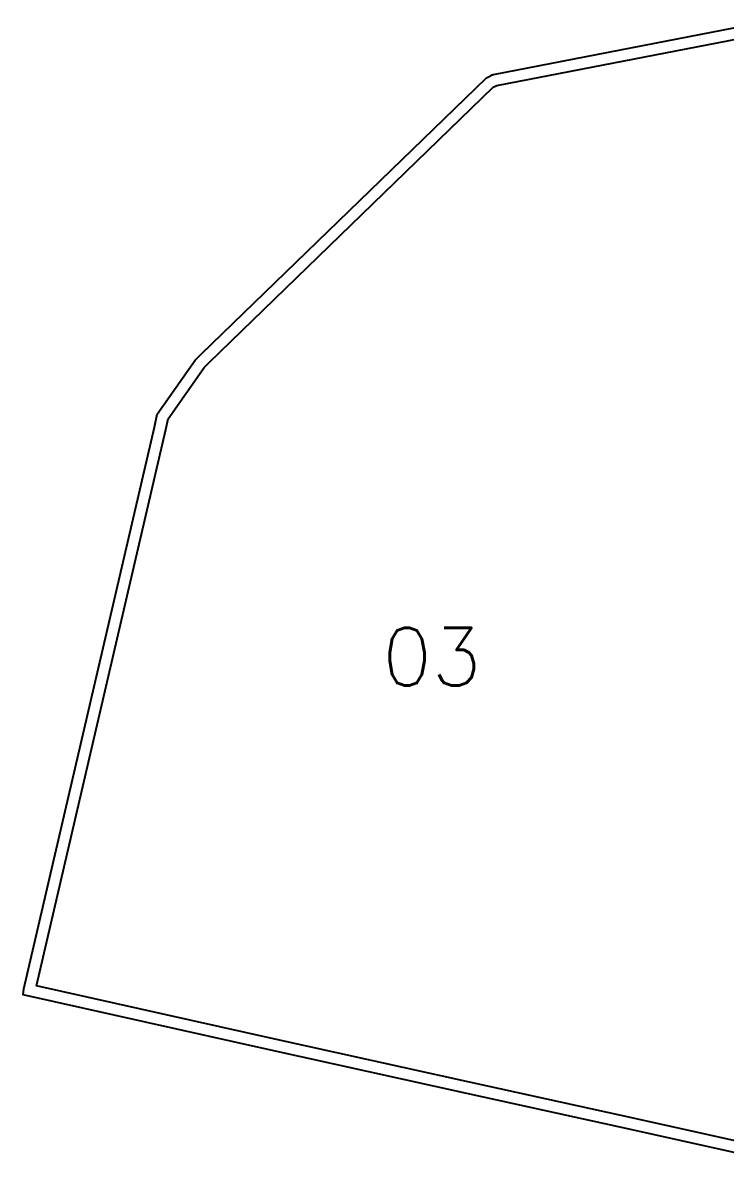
# Model space of a CAD drawing. Extents: x 714725 to 717272, y 7846712 to 7848513.
# Drawn here: x 715443 to 715748, y 7847361 to 7847862 of the extents above; entities that cross this region are included whole.
import ezdxf
from ezdxf.enums import TextEntityAlignment as Align

# ---------------------------------------------------------------- set-up
doc = ezdxf.new("R2010")
doc.units = 0
for name, color, linetype in [('011400xxxx', 1, 'Continuous'), ('011400xxxx003', 5, 'Continuous'), ('texto', 7, 'Continuous')]:
    doc.layers.add(name, color=color, linetype=linetype)
doc.styles.add('SIMPLEX', font='simplex', dxfattribs={"height": 0.2})

msp = doc.modelspace()

# ---------------------------------------------------------------- linework, layer by layer
at = {"layer": '011400xxxx'}
msp.add_lwpolyline([(715804.28, 7847360.87), (715708.31, 7847382.22), (715635.48, 7847398.32), (715549.29, 7847417.33), (715443.36, 7847441.04), (715443.69, 7847443.63), (715500.23, 7847686.85), (715501.42, 7847692.4), (715517.88, 7847715.85), (715520.36, 7847718.34), (715643.92, 7847838.03), (715645.96, 7847839.1), (715646.4, 7847839.36), (715646.46, 7847839.38), (715646.78, 7847839.49), (715646.98, 7847839.54), (715761.41, 7847861.73)], dxfattribs=at)
at = {"layer": '011400xxxx003'}
msp.add_lwpolyline([(715805.37, 7847365.75), (715709.39, 7847387.11), (715636.56, 7847403.21), (715550.38, 7847422.21), (715449.12, 7847444.87), (715505.11, 7847685.76), (715506.1, 7847690.36), (715521.73, 7847712.63), (715523.87, 7847714.78), (715646.88, 7847833.94), (715648.36, 7847834.72), (715762.34, 7847856.82)], dxfattribs=at)

# ---------------------------------------------------------------- texts
at = {"layer": 'texto', "linetype": 'Continuous', "style": 'SIMPLEX'}
msp.add_text('03', height=25, dxfattribs=at).set_placement((715598.81, 7847599.89), align=Align.TOP_LEFT)

doc.saveas('drawing.dxf')
